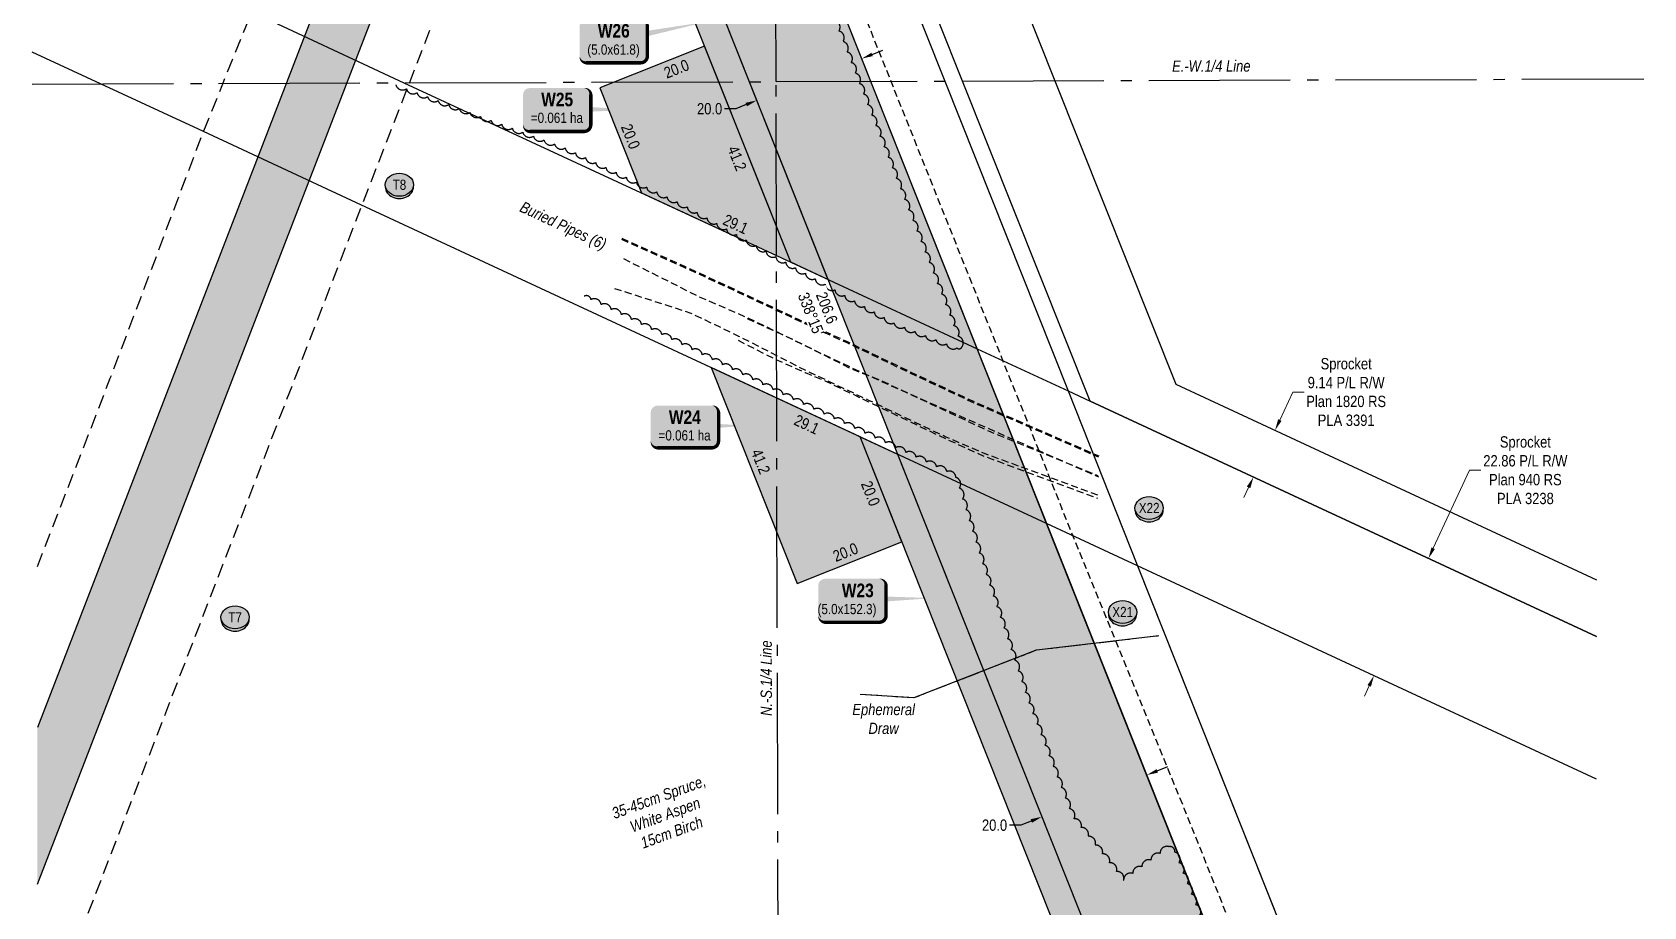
# Model space of a CAD drawing. Extents: x 507565 to 531726, y 6009554 to 6022365.
# Drawn here: x 507601 to 509027, y 6016165 to 6016939 of the extents above; entities that cross this region are included whole.
import ezdxf
from ezdxf.enums import TextEntityAlignment as Align

# ---------------------------------------------------------------- set-up
doc = ezdxf.new("R2010")
doc.units = 0
doc.header["$LTSCALE"] = 5
doc.header["$PDMODE"] = 34
doc.header["$PDSIZE"] = 0.03
for name, pattern in [('0', [1, 1, 0]), ('foc-ACCESSROAD', [3.75, 2.5, -1.25]), ('foc-QUARTERLINE', [33, 25, -3, 2, -3]), ('foc-TOPO-ephemeral', [6.25, 3.125, -0.625, 0.625, -0.625, 0.625, -0.625]), ('UG_PIPE', [1.875, 1.25, -0.625])]:
    doc.linetypes.add(name, pattern=pattern)
doc.layers.get('Defpoints').update_dxf_attribs({"color": 9})
for name, color, linetype in [('AS-PIPE-UG', 44, 'UG_PIPE'), ('AS-PIPE-UG-T', 44, 'Continuous'), ('F-RW', 190, 'Continuous'), ('F-WS', 190, 'foc-ACCESSROAD'), ('L-BD1', 253, 'Continuous'), ('L-QSEC', 8, 'foc-QUARTERLINE'), ('L-SECQ', 8, 'foc-QUARTERLINE'), ('P-BUFFER-H 100m', 191, 'Continuous'), ('P-CROSSINGS', 250, 'Continuous'), ('P-PROPOSED', 10, 'Continuous'), ('P-PROPOSED-H', 21, 'Continuous'), ('P-TEMP-BLOCKS', 250, 'Continuous'), ('P-TEMP-H', 41, 'Continuous'), ('P-TEMP_WORKSPACE', 46, 'Continuous'), ('P-TXT', 4, 'Continuous'), ('P-WORKAREA', 113, 'Continuous'), ('P-WORKAREA-H', 111, 'Continuous'), ('T-BUSH', 110, '0'), ('T-BUSH-T', 110, 'Continuous'), ('T-DRAW', 143, 'foc-TOPO-ephemeral'), ('T-WATER-T', 170, 'Continuous')]:
    doc.layers.add(name, color=color, linetype=linetype)
for name, color, linetype, lineweight in [('F-AR-T', 190, 'Continuous', 9), ('F-RW-T', 190, 'Continuous', 9), ('P-TEMP-T', 46, 'Continuous', 18)]:
    doc.layers.add(name, color=color, linetype=linetype, lineweight=lineweight)
doc.styles.add('80', font='ARIALN.TTF', dxfattribs={"height": 10})
doc.styles.add('80CG', font='ARIALN.TTF', dxfattribs={"height": 10})
doc.styles.add('80L', font='ARIALN.TTF', dxfattribs={"height": 10})
doc.styles.add('BOLD', font='ARIALNB.TTF')
doc.styles.add('Crossing', font='ARIALN.TTF', dxfattribs={"height": 10})
doc.styles.add('foc-LtypeFont', font='ARIALN.TTF', dxfattribs={"height": 7.35})
doc.styles.get("Standard").update_dxf_attribs({"font": 'ARIALN.TTF'})
doc.linetypes.add('foc-TOPO-flowdirection-NOLINE', pattern='A,0,[">",foc-LtypeFont,S=0.3,R=0,X=0,Y=-0.945],-20,[">",foc-LtypeFont,S=0.3,R=0,X=0,Y=-0.945],0', length=20)
doc.dimstyles.new('Compass 5 000', dxfattribs={"dimscale": 5, "dimtxt": 9, "dimasz": 2, "dimexe": 0.2, "dimexo": 0.0625, "dimgap": 0.5, "dimtad": 0, "dimtih": 1, "dimtoh": 1, "dimzin": 0, "dimdsep": 46, "dimtxsty": '80CG', "dimcen": 0.1, "dimse1": 1, "dimse2": 1, "dimclrd": 256, "dimclrt": 256, "dimaunit": 1, "dimadec": 4, "dimazin": 0, "dimtfac": 0.06, "dimtofl": 0, "dimtmove": 0, "dimatfit": 1, "dimfxl": 0.2, "dimtolj": 1, "dimtzin": 0, "dimlwd": -1, "dimarcsym": 0})

# ---------------------------------------------------------------- blocks, each defined once
blk = doc.blocks.new('*U450')
at = {"true_color": 0xff8aff}
h = blk.add_hatch(color=211, dxfattribs=at)
edge = h.paths.add_edge_path()
edge.add_line((-24, -20), (24, -20))
edge.add_arc((24, -14), 6, 270, 360)
edge.add_line((30, -14), (30, 12.5))
edge.add_arc((24, 12.5), 6, 0, 90)
edge.add_line((24, 18.5), (-24, 18.5))
edge.add_arc((-24, 12.5), 6, 90, 180)
edge.add_line((-30, 12.5), (-30, -14))
edge.add_arc((-24, -14), 6, 180, 270)
at = {"color": 250, "flags": 128}
blk.add_lwpolyline([(-24, -20, 3, 3, 0), (24, -20, 3, 3, 0.414214), (30, -14, 3, 3, 0), (30, 12.5, 3, 0, 0.414214), (24, 18.5, 0, 0, 0), (-24, 18.5, 0, 0, 0.414214), (-30, 12.5, 0, 0, 0), (-30, -14, 0, 3, 0.414214)], format="xyseb", close=True, dxfattribs=at)
at = {"flags": 128}
blk.add_lwpolyline([(71.6, 1.4, 0, 7.5, 0), (0, 0, 0, 0, 0)], format="xyseb", dxfattribs=at)
at = {"color": 250}
for tag, p, height, style in [('TEMP_AREA_W1_001', (-9.2, 2.2), 12, 'BOLD'), ('ENTER_TEXT_001', (-30.7, -12.8), 9, '80')]:
    blk.add_attdef(tag, p, '', height=height, dxfattribs=dict(at, style=style))
blk = doc.blocks.new('*U451')
at = {"true_color": 0xff8aff}
h = blk.add_hatch(color=211, dxfattribs=at)
edge = h.paths.add_edge_path()
edge.add_line((-24, -18.9), (24, -18.9))
edge.add_arc((24, -12.9), 6, 270, 360)
edge.add_line((30, -12.9), (30, 12.5))
edge.add_arc((24, 12.5), 6, 0, 90)
edge.add_line((24, 18.5), (-24, 18.5))
edge.add_arc((-24, 12.5), 6, 90, 180)
edge.add_line((-30, 12.5), (-30, -12.9))
edge.add_arc((-24, -12.9), 6, 180, 270)
at = {"color": 250, "flags": 128}
blk.add_lwpolyline([(-24, -18.9, 3, 3, 0), (24, -18.9, 3, 3, 0.414214), (30, -12.9, 3, 3, 0), (30, 12.5, 3, 0, 0.414214), (24, 18.5, 0, 0, 0), (-24, 18.5, 0, 0, 0.414214), (-30, 12.5, 0, 0, 0), (-30, -12.9, 0, 3, 0.414214)], format="xyseb", close=True, dxfattribs=at)
at = {"flags": 128}
blk.add_lwpolyline([(55.3, 0.9, 0, 7.5, 0), (0, 0, 0, 0, 0)], format="xyseb", dxfattribs=at)
at = {"color": 250}
for tag, p, height, style in [('TEMP_AREA_W1_001', (-9.2, 2.2), 12, 'BOLD'), ('ENTER_TEXT_001', (-30.7, -12.8), 9, '80')]:
    blk.add_attdef(tag, p, '', height=height, dxfattribs=dict(at, style=style))
blk = doc.blocks.new('*U452')
at = {"true_color": 0xff8aff}
h = blk.add_hatch(color=211, dxfattribs=at)
edge = h.paths.add_edge_path()
edge.add_line((-24, -20), (24, -20))
edge.add_arc((24, -14), 6, 270, 360)
edge.add_line((30, -14), (30, 12.5))
edge.add_arc((24, 12.5), 6, 0, 90)
edge.add_line((24, 18.5), (-24, 18.5))
edge.add_arc((-24, 12.5), 6, 90, 180)
edge.add_line((-30, 12.5), (-30, -14))
edge.add_arc((-24, -14), 6, 180, 270)
at = {"color": 250, "flags": 128}
blk.add_lwpolyline([(-24, -20, 3, 3, 0), (24, -20, 3, 3, 0.414214), (30, -14, 3, 3, 0), (30, 12.5, 3, 0, 0.414214), (24, 18.5, 0, 0, 0), (-24, 18.5, 0, 0, 0.414214), (-30, 12.5, 0, 0, 0), (-30, -14, 0, 3, 0.414214)], format="xyseb", close=True, dxfattribs=at)
at = {"flags": 128}
blk.add_lwpolyline([(66.5, -0.8, 0, 7.5, 0), (0, 0, 0, 0, 0)], format="xyseb", dxfattribs=at)
at = {"color": 250}
for tag, p, height, style in [('TEMP_AREA_W1_001', (-9.2, 2.2), 12, 'BOLD'), ('ENTER_TEXT_001', (-30.7, -12.8), 9, '80')]:
    blk.add_attdef(tag, p, '', height=height, dxfattribs=dict(at, style=style))
blk = doc.blocks.new('*U453')
at = {"true_color": 0xff8aff}
h = blk.add_hatch(color=211, dxfattribs=at)
edge = h.paths.add_edge_path()
edge.add_line((-24, -20), (24, -20))
edge.add_arc((24, -14), 6, 270, 360)
edge.add_line((30, -14), (30, 12.5))
edge.add_arc((24, 12.5), 6, 0, 90)
edge.add_line((24, 18.5), (-24, 18.5))
edge.add_arc((-24, 12.5), 6, 90, 180)
edge.add_line((-30, 12.5), (-30, -14))
edge.add_arc((-24, -14), 6, 180, 270)
at = {"color": 250, "flags": 128}
blk.add_lwpolyline([(-24, -20, 3, 3, 0), (24, -20, 3, 3, 0.414214), (30, -14, 3, 3, 0), (30, 12.5, 3, 0, 0.414214), (24, 18.5, 0, 0, 0), (-24, 18.5, 0, 0, 0.414214), (-30, 12.5, 0, 0, 0), (-30, -14, 0, 3, 0.414214)], format="xyseb", close=True, dxfattribs=at)
at = {"flags": 128}
blk.add_lwpolyline([(82.3, 16.3, 0, 7.5, 0), (0, 0, 0, 0, 0)], format="xyseb", dxfattribs=at)
at = {"color": 250}
for tag, p, height, style in [('TEMP_AREA_W1_001', (-9.2, 2.2), 12, 'BOLD'), ('ENTER_TEXT_001', (-30.7, -12.8), 9, '80')]:
    blk.add_attdef(tag, p, '', height=height, dxfattribs=dict(at, style=style))
blk = doc.blocks.new('*D193')
at = {"layer": 'Defpoints', "color": 0, "transparency": 16777216}
for p in [(508794.4, 6016492.9), (508836.3, 6016473.4), (508746.3, 6016389.3)]:
    blk.add_point(p, dxfattribs=at)
at = {"layer": 'F-RW-T', "transparency": 16777216}
for p, q in [((508840.5, 6016482.5), (508872.6, 6016551.5)), ((508872.6, 6016551.5), (508882.6, 6016551.5)), ((508783.9, 6016360.8), (508779.7, 6016351.7))]:
    blk.add_line(p, q, dxfattribs=at)
for points in [[(508839, 6016483.2), (508842, 6016481.8), (508836.3, 6016473.4)], [(508782.4, 6016361.5), (508785.4, 6016360.1), (508788.1, 6016369.8)]]:
    blk.add_solid(points, dxfattribs=at)
at = {"layer": 'F-RW-T', "transparency": 16777216, "insert": (508922.1, 6016551.5), "char_height": 10, "attachment_point": 5, "style": '80CG'}
blk.add_mtext('\\A1;Sprocket\\P22.86 P/L R/W\\PPlan 940 RS\\PPLA 3238', dxfattribs=at)
blk = doc.blocks.new('*D194')
at = {"layer": 'Defpoints', "color": 0, "transparency": 16777216}
for p in [(508689.1, 6016592.2), (508700.6, 6016586.9), (508669.8, 6016550.8)]:
    blk.add_point(p, dxfattribs=at)
at = {"layer": 'F-RW-T', "transparency": 16777216}
for p, q in [((508704.8, 6016595.9), (508716.3, 6016620.7)), ((508716.3, 6016620.7), (508726.3, 6016620.7)), ((508677.1, 6016536.4), (508672.9, 6016527.3))]:
    blk.add_line(p, q, dxfattribs=at)
for points in [[(508703.3, 6016596.6), (508706.3, 6016595.2), (508700.6, 6016586.9)], [(508675.6, 6016537.1), (508678.7, 6016535.7), (508681.4, 6016545.4)]]:
    blk.add_solid(points, dxfattribs=at)
at = {"layer": 'F-RW-T', "transparency": 16777216, "insert": (508763.5, 6016620.7), "char_height": 10, "attachment_point": 5, "style": '80CG'}
blk.add_mtext('\\A1;Sprocket\\P9.14 P/L R/W\\PPlan 1820 RS\\PPLA 3391', dxfattribs=at)
blk = doc.blocks.new('*D195')
at = {"layer": 'Defpoints', "color": 0, "transparency": 16777216}
for p in [(508135.7, 6017415.6), (507716.2, 6016755.6), (507859.1, 6016700.4)]:
    blk.add_point(p, dxfattribs=at)
at = {"layer": 'F-AR-T', "transparency": 16777216}
for p, q in [((507933.7, 6017493.7), (507923.7, 6017493.7)), ((507983.5, 6017474.5), (507933.7, 6017493.7)), ((508145, 6017412), (508154.3, 6017408.4))]:
    blk.add_line(p, q, dxfattribs=at)
for points in [[(507984.1, 6017476), (507982.9, 6017472.9), (507992.8, 6017470.9)], [(508145.6, 6017413.6), (508144.4, 6017410.5), (508135.7, 6017415.6)]]:
    blk.add_solid(points, dxfattribs=at)
at = {"layer": 'F-AR-T', "transparency": 16777216, "insert": (507895.7, 6017493.7), "char_height": 10, "attachment_point": 5, "style": '80CG'}
blk.add_mtext('\\A1;Sprocket\\P30.48 A/R\\PMSL 5715\\P(Expired)', dxfattribs=at)
blk = doc.blocks.new('xing2')
h = blk.add_hatch(color=50)
h.dxf.hatch_style = 1
edge = h.paths.add_edge_path()
edge.add_ellipse((0, 0), major_axis=(-12.5, 0), ratio=0.816297, start_angle=0, end_angle=360)
h = blk.add_hatch(color=250)
h.dxf.hatch_style = 1
edge = h.paths.add_edge_path()
edge.add_ellipse((0, -2), major_axis=(-12.5, 0), ratio=0.816297, start_angle=0, end_angle=180)
edge.add_line((12.5, -2), (12.5, 0))
edge.add_ellipse((0, 0), major_axis=(-12.5, 0), ratio=0.816297, start_angle=0, end_angle=180, ccw=False)
edge.add_line((-12.5, 0), (-12.5, -2))
at = {"color": 250}
blk.add_ellipse((0, 0), major_axis=(-12.5, 0), ratio=0.816297, dxfattribs=at)
blk.add_ellipse((0, -2), major_axis=(-12.5, 0), ratio=0.816297, start_param=0, end_param=3.141593, dxfattribs=at)
at = {"color": 250, "style": 'Crossing'}
blk.add_attdef('CROSSING', text='', height=9, dxfattribs=at).set_placement((0.1, 0), align=Align.MIDDLE_CENTER)
at = {"color": 250, "style": 'Crossing', "flags": 1}
for tag, p in [('OWNER', (0.1, -12.5)), ('DESCRIPTION', (0.1, -25.8)), ('LOCATION', (0.1, -39.3)), ('DWG_REF', (0.1, -52.8))]:
    blk.add_attdef(tag, text='', height=9, dxfattribs=at).set_placement(p, align=Align.MIDDLE_CENTER)
blk = doc.blocks.new('*D252')
at = {"layer": 'Defpoints', "color": 0, "transparency": 16777216}
for p in [(508334.7, 6016915.7), (508631.2, 6016170.9), (508538.3, 6016133.9)]:
    blk.add_point(p, dxfattribs=at)
at = {"layer": 'P-TXT', "transparency": 16777216}
for p, q in [((508344, 6016919.4), (508353.3, 6016923.1)), ((508223.3, 6016871.3), (508213.3, 6016871.3)), ((508232.6, 6016875), (508223.3, 6016871.3))]:
    blk.add_line(p, q, dxfattribs=at)
for points in [[(508343.4, 6016920.9), (508344.6, 6016917.9), (508334.7, 6016915.7)], [(508231.9, 6016876.6), (508233.2, 6016873.5), (508241.8, 6016878.7)]]:
    blk.add_solid(points, dxfattribs=at)
at = {"layer": 'P-TXT', "transparency": 16777216, "insert": (508200.1, 6016871.3), "char_height": 10, "attachment_point": 5, "style": '80CG'}
blk.add_mtext('\\A1;20.0', dxfattribs=at)
blk = doc.blocks.new('*D284')
at = {"layer": 'Defpoints', "color": 0, "transparency": 16777216}
for p in [(508582, 6016294.4), (508489.2, 6016257.4), (508494.1, 6016244.9)]:
    blk.add_point(p, dxfattribs=at)
at = {"layer": 'P-TXT', "transparency": 16777216}
for p, q in [((508596.3, 6016285.6), (508605.6, 6016289.3)), ((508475.6, 6016237.5), (508465.6, 6016237.5)), ((508484.8, 6016241.2), (508475.6, 6016237.5))]:
    blk.add_line(p, q, dxfattribs=at)
for points in [[(508595.7, 6016287.1), (508596.9, 6016284), (508587, 6016281.9)], [(508484.2, 6016242.8), (508485.5, 6016239.7), (508494.1, 6016244.9)]]:
    blk.add_solid(points, dxfattribs=at)
at = {"layer": 'P-TXT', "transparency": 16777216, "insert": (508452.3, 6016237.5), "char_height": 10, "attachment_point": 5, "style": '80CG'}
blk.add_mtext('\\A1;20.0', dxfattribs=at)
blk = doc.blocks.new('XING3')
h = blk.add_hatch(color=250)
h.dxf.hatch_style = 1
edge = h.paths.add_edge_path()
edge.add_ellipse((0, -2), major_axis=(-12.5, 0), ratio=0.816297, start_angle=0, end_angle=180)
edge.add_line((12.5, -2), (12.5, 0))
edge.add_ellipse((0, 0), major_axis=(-12.5, 0), ratio=0.816297, start_angle=0, end_angle=180, ccw=False)
edge.add_line((-12.5, 0), (-12.5, -2))
at = {"layer": 'P-BUFFER-H 100m'}
h = blk.add_hatch(color=256, dxfattribs=at)
h.dxf.hatch_style = 1
edge = h.paths.add_edge_path()
edge.add_ellipse((0, 0), major_axis=(-12.5, 0), ratio=0.816297, start_angle=0, end_angle=360)
at = {"color": 250}
blk.add_ellipse((0, 0), major_axis=(-12.5, 0), ratio=0.816297, dxfattribs=at)
blk.add_ellipse((0, -2), major_axis=(-12.5, 0), ratio=0.816297, start_param=0, end_param=3.141593, dxfattribs=at)
at = {"color": 250, "style": 'Crossing'}
blk.add_attdef('CROSSING', text='', height=9, dxfattribs=at).set_placement((0.1, 0), align=Align.MIDDLE_CENTER)
at = {"color": 250, "style": 'Crossing', "flags": 1}
for tag, p in [('OWNER', (0.1, -12.5)), ('DESCRIPTION', (0.1, -25.8)), ('LOCATION', (0.1, -39.3)), ('DWG_REF', (0.1, -52.8))]:
    blk.add_attdef(tag, text='', height=9, dxfattribs=at).set_placement(p, align=Align.MIDDLE_CENTER)

msp = doc.modelspace()

# ---------------------------------------------------------------- hatches: boundary and pattern name
at = {"layer": 'P-PROPOSED-H'}
h = msp.add_hatch(color=256, dxfattribs=at)
h.dxf.hatch_style = 1
h.paths.add_polyline_path([(508273.661, 6017069.004), (508273.231, 6017140.139), (508401.005, 6017470.492), (508307.788, 6017506.543), (508173.192, 6017158.554), (508173.733, 6017049.798), (508552.524, 6016098.242), (508524.604, 6016033.398), (508696.713, 6015601.016), (508669.879, 6015600.867), (508679.035, 6015577.865), (508801.706, 6015269.682), (508894.563, 6015306.652), (508777.214, 6015601.464), (508618.8, 6015999.44), (508660.695, 6016096.743)])
at = {"layer": 'P-TEMP-H'}
h = msp.add_hatch(color=256, dxfattribs=at)
h.dxf.hatch_style = 1
h.paths.add_polyline_path([(508271.894, 6016735.651), (508167.375, 6016998.212), (508190.589, 6017007.454), (508304.888, 6016720.326)])
h = msp.add_hatch(color=256, dxfattribs=at)
h.dxf.hatch_style = 1
h.paths.add_polyline_path([(508271.894, 6016735.651), (508195.672, 6016926.765), (508102.837, 6016889.74), (508139.896, 6016796.82)])
h = msp.add_hatch(color=256, dxfattribs=at)
h.dxf.hatch_style = 1
h.paths.add_polyline_path([(508201.492, 6016642.379), (508277.713, 6016451.265), (508370.372, 6016488.265), (508333.407, 6016581.124)])
h = msp.add_hatch(color=256, dxfattribs=at)
h.dxf.hatch_style = 1
h.paths.add_polyline_path([(508564.757, 6015864.96), (508497.562, 6016033.774), (508525.481, 6016098.617), (508333.407, 6016581.124), (508366.401, 6016565.8), (508552.524, 6016098.242), (508524.604, 6016033.398), (508591.593, 6015865.106)])
at = {"layer": 'P-WORKAREA-H'}
h = msp.add_hatch(color=256, dxfattribs=at)
h.dxf.hatch_style = 1
h.paths.add_polyline_path([(508140.577, 6017571.211), (508093.968, 6017589.237), (507605.221, 6016323.956), (507605.221, 6016185.268)])

# ---------------------------------------------------------------- linework, layer by layer
at = {"layer": 'AS-PIPE-UG', "flags": 128}
for points in [[(508986.812, 6015342.899), (508839.006, 6015710.784), (508749.076, 6015930.109), (508620.231, 6016252.364), (508517.131, 6016504.779), (508488.621, 6016576.639), (508448.331, 6016676.789), (508306.916, 6017029.884), (508295.911, 6017062.529), (508295.636, 6017088.819), (508303.561, 6017118.824), (508330.531, 6017190.199), (508440.424, 6017464.048)], [(508122.046, 6016755.964), (508177.441, 6016731.174), (508235.761, 6016704.184), (508278.576, 6016683.974), (508321.431, 6016664.484), (508377.131, 6016637.779), (508434.041, 6016611.204), (508544.071, 6016563.409)], [(508122.454, 6016756.877), (508177.855, 6016732.084), (508236.184, 6016705.09), (508278.996, 6016684.881), (508321.854, 6016665.39), (508377.559, 6016638.683), (508434.452, 6016612.116), (508544.469, 6016564.325)], [(508123.916, 6016738.734), (508189.826, 6016705.534), (508233.606, 6016686.574), (508283.231, 6016662.599), (508324.866, 6016641.649), (508352.106, 6016630.909), (508405.931, 6016605.514), (508446.801, 6016586.429), (508543.806, 6016546.921)], [(508115.996, 6016712.439), (508183.566, 6016690.589), (508225.731, 6016670.284), (508284.946, 6016639.999), (508340.721, 6016613.639), (508369.316, 6016600.029), (508409.326, 6016581.094), (508442.991, 6016566.619), (508544.5, 6016529.329)], [(508233.311, 6016685.694), (508266.996, 6016670.394), (508292.321, 6016658.034), (508325.036, 6016642.714), (508352.006, 6016630.164), (508544.314, 6016545.704)], [(508225.261, 6016666.494), (508256.486, 6016650.664), (508284.661, 6016637.944), (508303.591, 6016630.094), (508340.106, 6016612.429), (508368.941, 6016598.644), (508408.756, 6016579.519), (508442.961, 6016564.059), (508543.38, 6016526.794)]]:
    msp.add_lwpolyline(points, dxfattribs=at)
at = {"layer": 'F-RW'}
for points in [[(508964.19, 6015334.373), (508839.822, 6015646.782), (508834.985, 6015658.927), (508832.394, 6015665.443), (508820.078, 6015696.39), (508808.217, 6015726.168), (508800.979, 6015744.338), (508780.07, 6015796.861), (508759.472, 6015848.603), (508498.384, 6016504.497), (508436.87, 6016659.024), (508342.699, 6016895.583), (508273.661, 6017069.004), (508273.231, 6017140.139), (508401.005, 6017470.492)], [(508457.831, 6017448.515), (508334.22, 6017128.926), (508334.462, 6017081.021), (508408.213, 6016895.787), (508517.33, 6016621.65), (508578.86, 6016467.091), (508798.124, 6015916.274), (508818.005, 6015866.336), (508824.966, 6015848.844), (508838.578, 6015814.648), (508845.562, 6015797.102), (508874.821, 6015723.605), (508877.119, 6015717.835), (508878.491, 6015714.389), (508885.552, 6015696.638), (508893.296, 6015677.17), (508900.522, 6015659.021), (508906.397, 6015644.24), (508908.701, 6015638.474), (509020.794, 6015356.909)], [(508457.831, 6017448.515), (508334.22, 6017128.926), (508334.462, 6017081.021), (508408.213, 6016895.787), (508517.33, 6016621.65), (508578.86, 6016467.091), (508824.968, 6015848.848), (508845.564, 6015797.105), (508877.121, 6015717.839), (508885.55, 6015696.634), (508900.505, 6015659.004), (508908.684, 6015638.456), (509020.781, 6015356.904)], [(508984.963, 6016404.311), (508536.844, 6016612.589), (508423.886, 6016895.837), (508340.034, 6017106.111), (508470.553, 6017443.595)], [(508541.583, 6017416.124), (508421.852, 6017106.539), (508505.777, 6016896.094), (508612.825, 6016627.663), (508984.963, 6016454.701)], [(507648.714, 6017025.099), (507757.853, 6016974.408), (507790.518, 6016959.235), (507929.612, 6016894.244), (508259.276, 6016741.511), (508436.87, 6016659.024), (508517.33, 6016621.65), (508536.844, 6016612.589), (508984.963, 6016404.311)], [(508984.963, 6016278.343), (508578.86, 6016467.091), (508498.384, 6016504.497), (508259.564, 6016615.422), (507887.69, 6016788.147), (507747.617, 6016853.208), (507716.592, 6016867.617), (507661.116, 6016893.363), (507600.584, 6016921.479)]]:
    msp.add_lwpolyline(points, dxfattribs=at)
at = {"layer": 'F-WS', "flags": 128}
for points in [[(507605.221, 6016466.471), (507669.668, 6016632.866), (507752.254, 6016851.415), (507768.654, 6016891.91), (507795.157, 6016957.442), (507921.418, 6017286.435), (508045.739, 6017607.889)], [(508187.91, 6017552.906), (508063.273, 6017230.635), (507933.701, 6016892.449), (507892.327, 6016786.354), (507605.221, 6016043.862)]]:
    msp.add_lwpolyline(points, dxfattribs=at)
at = {"layer": 'L-QSEC', "flags": 128}
for points in [[(508258.921, 6016895.321), (508257.477, 6017526.001)], [(507600.584, 6016893.211), (508258.921, 6016895.321)], [(508258.921, 6016895.321), (509026.898, 6016897.782)], [(508262.296, 6015422.22), (508258.921, 6016895.321)]]:
    msp.add_lwpolyline(points, dxfattribs=at)
at = {"layer": 'P-PROPOSED', "flags": 128}
for points in [[(508307.788, 6017506.543), (508173.192, 6017158.554), (508173.733, 6017049.798), (508552.524, 6016098.242), (508524.604, 6016033.398), (508696.713, 6015601.016), (508669.879, 6015600.867), (508679.035, 6015577.865), (508801.706, 6015269.682)], [(508894.563, 6015306.652), (508777.214, 6015601.464), (508618.8, 6015999.44), (508660.695, 6016096.743), (508273.661, 6017069.004), (508273.231, 6017140.139), (508401.005, 6017470.492)]]:
    msp.add_lwpolyline(points, dxfattribs=at)
at = {"layer": 'P-TEMP_WORKSPACE', "flags": 128}
for points in [[(508271.894, 6016735.651), (508167.375, 6016998.212), (508190.589, 6017007.454), (508304.888, 6016720.326)], [(508271.894, 6016735.651), (508195.672, 6016926.765), (508102.837, 6016889.74), (508139.896, 6016796.82)], [(508201.492, 6016642.379), (508277.713, 6016451.265), (508370.372, 6016488.265), (508333.407, 6016581.124)], [(508564.757, 6015864.96), (508497.562, 6016033.774), (508525.481, 6016098.617), (508333.407, 6016581.124), (508366.401, 6016565.8), (508552.524, 6016098.242), (508524.604, 6016033.398), (508591.593, 6015865.106)]]:
    msp.add_lwpolyline(points, close=True, dxfattribs=at)
at = {"layer": 'P-WORKAREA'}
for points in [[(508093.968, 6017589.237), (507605.221, 6016323.956)], [(507605.221, 6016185.268), (508140.577, 6017571.211)]]:
    msp.add_lwpolyline(points, dxfattribs=at)
at = {"layer": 'T-BUSH', "flags": 128}
for points in [[(507922.424, 6016892.509, 0.52056705), (507931.789, 6016889.016, 0.52056705), (507941.153, 6016885.523, 0.52056705), (507950.517, 6016882.03, 0.52056705), (507959.882, 6016878.538, 0.52056705), (507969.246, 6016875.045, 0.52056705), (507978.611, 6016871.552, 0.52056705), (507987.975, 6016868.06, 0.52056705), (507997.34, 6016864.567, 0.52056705), (508006.704, 6016861.074, 0.52056705), (508016.069, 6016857.581, 0.52056705), (508025.433, 6016854.089, 0.52056705), (508034.798, 6016850.596, 0.52056705), (508044.162, 6016847.103, 0.52056705), (508053.527, 6016843.611, 0.52056705), (508062.891, 6016840.118, 0.52056705), (508072.256, 6016836.625, 0.52056705), (508081.329, 6016832.45, 0.52056705), (508090.332, 6016828.11, 0.52056705), (508099.335, 6016823.77, 0.52056705), (508108.339, 6016819.43, 0.52056705), (508117.342, 6016815.09, 0.52056705), (508126.345, 6016810.749, 0.52056705), (508135.348, 6016806.409, 0.52056705), (508144.351, 6016802.069, 0.52056705), (508153.354, 6016797.729, 0.52056705), (508162.357, 6016793.389, 0.52056705), (508171.36, 6016789.049, 0.52056705), (508180.297, 6016784.581, 0.52056705), (508189.011, 6016779.686, 0.52056705), (508197.724, 6016774.791, 0.52056705), (508206.438, 6016769.895, 0.52056705), (508215.152, 6016765, 0.52056705), (508223.866, 6016760.105, 0.52056705), (508232.58, 6016755.21, 0.52056705), (508241.293, 6016750.315, 0.52056705), (508250.007, 6016745.42, 0.52056705), (508258.721, 6016740.525, 0.52056705), (508267.435, 6016735.629, 0.52056705), (508276.149, 6016730.734, 0.52056705), (508284.862, 6016725.839, 0.52056705), (508293.576, 6016720.944, 0.52056705), (508302.29, 6016716.049, 0.52056705), (508311.004, 6016711.154, 0.52056705), (508319.718, 6016706.259, 0.52056705), (508328.431, 6016701.363, 0.52056705), (508337.145, 6016696.468, 0.52056705), (508345.859, 6016691.573, 0.52056705), (508354.573, 6016686.678, 0.52056705), (508363.287, 6016681.783, 0.52056705), (508372.574, 6016678.092, 0.52056705), (508381.866, 6016674.411, 0.52056705), (508391.158, 6016670.731, 0.52056705), (508400.451, 6016667.05, 0.52056705), (508409.743, 6016663.369, 0.52056705), (508419.035, 6016659.688, 0.52056705), (508423.554, 6016660.805, 0.52056705), (508419.921, 6016670.116, 0.52056705), (508416.288, 6016679.427, 0.52056705), (508412.654, 6016688.738, 0.52056705), (508409.021, 6016698.049, 0.52056705), (508405.388, 6016707.36, 0.52056705), (508401.755, 6016716.671, 0.52056705), (508398.122, 6016725.981, 0.52056705), (508394.488, 6016735.292, 0.52056705), (508390.855, 6016744.603, 0.52056705), (508387.222, 6016753.914, 0.52056705), (508383.589, 6016763.225, 0.52056705), (508379.955, 6016772.536, 0.52056705), (508376.322, 6016781.847, 0.52056705), (508372.689, 6016791.158, 0.52056705), (508369.056, 6016800.468, 0.52056705), (508365.423, 6016809.779, 0.52056705), (508361.789, 6016819.09, 0.52056705), (508358.156, 6016828.401, 0.52056705), (508354.523, 6016837.712, 0.52056705), (508350.89, 6016847.023, 0.52056705), (508347.257, 6016856.334, 0.52056705), (508343.623, 6016865.645, 0.52056705), (508339.99, 6016874.955, 0.52056705), (508336.357, 6016884.266, 0.52056705), (508332.724, 6016893.577, 0.52056705), (508329.09, 6016902.888, 0.52056705), (508325.457, 6016912.199, 0.52056705), (508321.824, 6016921.51, 0.52056705), (508318.191, 6016930.821, 0.52056705), (508314.558, 6016940.132, 0.52056705), (508310.924, 6016949.442, 0.52056705), (508307.291, 6016958.753, 0.52056705), (508303.658, 6016968.064, 0.52056705), (508300.025, 6016977.375, 0.52056705), (508296.392, 6016986.686, 0.52056705), (508292.758, 6016995.997, 0.52056705), (508289.125, 6017005.308, 0.52056705), (508286.329, 6017014.875, 0.52056705), (508284.122, 6017024.623, 0.52056705), (508281.914, 6017034.371, 0.52056705), (508279.706, 6017044.118, 0.52056705), (508277.499, 6017053.866, 0.52056705), (508275.291, 6017063.614, 0.52056705), (508273.083, 6017073.362, 0.52056705), (508271.767, 6017083.172, 0.52056705), (508272.591, 6017093.133, 0.52056705), (508273.414, 6017103.093, 0.52056705), (508274.237, 6017113.054, 0.52056705), (508275.06, 6017123.015, 0.52056705), (508275.884, 6017132.975, 0.52056705), (508276.707, 6017142.936, 0.52056705), (508278.962, 6017152.615, 0.52056705), (508281.971, 6017162.146, 0.52056705), (508284.98, 6017171.677, 0.52056705), (508287.989, 6017181.208, 0.52056705), (508290.999, 6017190.739, 0.52056705), (508294.418, 6017200.126, 0.52056705), (508298.015, 6017209.451, 0.52056705), (508301.613, 6017218.775, 0.52056705), (508305.211, 6017228.1, 0.52056705), (508308.808, 6017237.425, 0.52056705), (508312.406, 6017246.749, 0.52056705), (508316.003, 6017256.074, 0.52056705), (508319.601, 6017265.399, 0.52056705), (508323.198, 6017274.724, 0.52056705), (508326.796, 6017284.048, 0.52056705), (508330.394, 6017293.373, 0.52056705), (508333.991, 6017302.698, 0.52056705), (508337.589, 6017312.022, 0.52056705), (508341.186, 6017321.347, 0.52056705), (508344.784, 6017330.672, 0.52056705), (508348.381, 6017339.997, 0.52056705), (508351.979, 6017349.321, 0.52056705), (508355.577, 6017358.646, 0.52056705), (508359.174, 6017367.971, 0.52056705), (508362.772, 6017377.295, 0.52056705), (508366.369, 6017386.62, 0.52056705), (508369.967, 6017395.945, 0.52056705), (508373.564, 6017405.269, 0.52056705), (508377.162, 6017414.594, 0.52056705), (508380.76, 6017423.919, 0.52056705), (508384.357, 6017433.244, 0.52056705), (508387.955, 6017442.568, 0.52056705), (508391.552, 6017451.893, 0.52056705), (508395.15, 6017461.218, 0.52056705), (508398.747, 6017470.542, 0.52056705), (508402.028, 6017479.045, 0.52056705)], [(508359.431, 6015864.818, 0.52056705), (508369.395, 6015864.036, 0.52056705), (508379.359, 6015863.254, 0.52056705), (508389.323, 6015862.472, 0.52056705), (508399.287, 6015861.69, 0.52056705), (508409.251, 6015860.907, 0.52056705), (508419.215, 6015860.125, 0.52056705), (508429.179, 6015859.343, 0.52056705), (508439.143, 6015858.561, 0.52056705), (508449.107, 6015857.778, 0.52056705), (508459.071, 6015856.996, 0.52056705), (508469.035, 6015856.214, 0.52056705), (508478.999, 6015855.432, 0.52056705), (508488.963, 6015854.649, 0.52056705), (508498.927, 6015853.867, 0.52056705), (508508.89, 6015853.085, 0.52056705), (508518.854, 6015852.303, 0.52056705), (508528.818, 6015851.52, 0.52056705), (508538.782, 6015850.738, 0.52056705), (508548.746, 6015849.956, 0.52056705), (508558.71, 6015849.174, 0.52056705), (508568.674, 6015848.391, 0.52056705), (508578.638, 6015847.609, 0.52056705), (508588.602, 6015846.827, 0.52056705), (508598.515, 6015845.643, 0.52056705), (508608.36, 6015843.916, 0.52056705), (508618.204, 6015842.189, 0.52056705), (508628.048, 6015840.463, 0.52056705), (508637.893, 6015838.736, 0.52056705), (508647.737, 6015837.009, 0.52056705), (508657.581, 6015835.282, 0.52056705), (508667.426, 6015833.555, 0.52056705), (508677.27, 6015831.829, 0.52056705), (508687.114, 6015830.102, 0.52056705), (508696.959, 6015828.375, 0.52056705), (508706.803, 6015826.648, 0.52056705), (508716.647, 6015824.922, 0.52056705), (508726.492, 6015823.195, 0.52056705), (508736.336, 6015821.468, 0.52056705), (508746.18, 6015819.741, 0.52056705), (508754.474, 6015819.441, 0.52056705), (508751.934, 6015829.107, 0.52056705), (508749.393, 6015838.773, 0.52056705), (508746.853, 6015848.44, 0.52056705), (508744.312, 6015858.106, 0.52056705), (508741.771, 6015867.772, 0.52056705), (508739.231, 6015877.439, 0.52056705), (508736.69, 6015887.105, 0.52056705), (508734.149, 6015896.771, 0.52056705), (508731.609, 6015906.438, 0.52056705), (508729.068, 6015916.104, 0.52056705), (508726.11, 6015925.633, 0.52056705), (508722.423, 6015934.923, 0.52056705), (508718.736, 6015944.213, 0.52056705), (508715.049, 6015953.502, 0.52056705), (508711.362, 6015962.792, 0.52056705), (508707.675, 6015972.082, 0.52056705), (508703.988, 6015981.371, 0.52056705), (508700.301, 6015990.661, 0.52056705), (508696.614, 6015999.951, 0.52056705), (508692.927, 6016009.24, 0.52056705), (508689.24, 6016018.53, 0.52056705), (508685.553, 6016027.82, 0.52056705), (508681.866, 6016037.109, 0.52056705), (508678.179, 6016046.399, 0.52056705), (508674.492, 6016055.689, 0.52056705), (508670.804, 6016064.978, 0.52056705), (508667.117, 6016074.268, 0.52056705), (508663.43, 6016083.558, 0.52056705), (508659.743, 6016092.848, 0.52056705), (508656.056, 6016102.137, 0.52056705), (508652.369, 6016111.427, 0.52056705), (508648.682, 6016120.717, 0.52056705), (508644.995, 6016130.006, 0.52056705), (508641.308, 6016139.296, 0.52056705), (508637.621, 6016148.586, 0.52056705), (508633.934, 6016157.875, 0.52056705), (508630.247, 6016167.165, 0.52056705), (508626.56, 6016176.455, 0.52056705), (508622.873, 6016185.744, 0.52056705), (508619.186, 6016195.034, 0.52056705), (508615.499, 6016204.324, 0.52056705), (508611.812, 6016213.613, 0.52056705), (508606.86, 6016218.506, 0.52056705), (508598.802, 6016212.593, 0.52056705), (508590.744, 6016206.68, 0.52056705), (508582.686, 6016200.768, 0.52056705), (508574.628, 6016194.855, 0.52056705), (508566.57, 6016188.942, 0.52056705), (508560.283, 6016196.54, 0.52056705), (508554.021, 6016204.33, 0.52056705), (508547.759, 6016212.12, 0.52056705), (508541.497, 6016219.91, 0.52056705), (508535.235, 6016227.699, 0.52056705), (508528.973, 6016235.489, 0.52056705), (508522.711, 6016243.279, 0.52056705), (508518.452, 6016252.22, 0.52056705), (508514.872, 6016261.552, 0.52056705), (508511.293, 6016270.883, 0.52056705), (508507.713, 6016280.215, 0.52056705), (508504.134, 6016289.547, 0.52056705), (508500.554, 6016298.878, 0.52056705), (508496.975, 6016308.21, 0.52056705), (508493.395, 6016317.542, 0.52056705), (508489.815, 6016326.873, 0.52056705), (508486.236, 6016336.205, 0.52056705), (508482.733, 6016345.564, 0.52056705), (508479.573, 6016355.046, 0.52056705), (508476.413, 6016364.528, 0.52056705), (508473.254, 6016374.01, 0.52056705), (508470.094, 6016383.492, 0.52056705), (508466.934, 6016392.974, 0.52056705), (508463.775, 6016402.456, 0.52056705), (508460.615, 6016411.938, 0.52056705), (508457.455, 6016421.42, 0.52056705), (508454.296, 6016430.902, 0.52056705), (508451.136, 6016440.384, 0.52056705), (508447.976, 6016449.866, 0.52056705), (508444.817, 6016459.348, 0.52056705), (508441.709, 6016468.847, 0.52056705), (508438.757, 6016478.396, 0.52056705), (508435.804, 6016487.944, 0.52056705), (508432.851, 6016497.493, 0.52056705), (508429.899, 6016507.041, 0.52056705), (508426.946, 6016516.59, 0.52056705), (508423.993, 6016526.138, 0.52056705), (508421.041, 6016535.687, 0.52056705), (508418.088, 6016545.235, 0.52056705), (508410.069, 6016550.373, 0.52056705), (508401.018, 6016554.612, 0.52056705), (508391.967, 6016558.851, 0.52056705), (508382.915, 6016563.089, 0.52056705), (508373.864, 6016567.328, 0.52056705), (508364.813, 6016571.567, 0.52056705), (508355.762, 6016575.806, 0.52056705), (508346.71, 6016580.045, 0.52056705), (508337.659, 6016584.283, 0.52056705), (508328.608, 6016588.522, 0.52056705), (508319.557, 6016592.761, 0.52056705), (508310.505, 6016597, 0.52056705), (508301.454, 6016601.239, 0.52056705), (508292.403, 6016605.478, 0.52056705), (508283.352, 6016609.716, 0.52056705), (508274.3, 6016613.955, 0.52056705), (508265.274, 6016618.246, 0.52056705), (508256.319, 6016622.684, 0.52056705), (508247.364, 6016627.122, 0.52056705), (508238.408, 6016631.56, 0.52056705), (508229.453, 6016635.998, 0.52056705), (508220.498, 6016640.437, 0.52056705), (508211.543, 6016644.875, 0.52056705), (508202.588, 6016649.313, 0.52056705), (508193.633, 6016653.751, 0.52056705), (508184.677, 6016658.189, 0.52056705), (508175.722, 6016662.627, 0.52056705), (508166.767, 6016667.066, 0.52056705), (508157.812, 6016671.504, 0.52056705), (508148.857, 6016675.942, 0.52056705), (508139.901, 6016680.38, 0.52056705), (508130.946, 6016684.818, 0.52056705), (508121.991, 6016689.256, 0.52056705), (508113.036, 6016693.695, 0.52056705), (508104.081, 6016698.133, 0.52056705), (508095.126, 6016702.571, 0.52056705), (508089.18, 6016705.518, 0.52056705)]]:
    msp.add_lwpolyline(points, format="xyb", dxfattribs=at)
at = {"layer": 'T-DRAW', "flags": 128}
msp.add_lwpolyline([(508333.418, 6016353.434), (508381.111, 6016350.397), (508489.5, 6016392.538), (508597.572, 6016405.268)], dxfattribs=at)
at = {"layer": 'T-DRAW', "linetype": 'foc-TOPO-flowdirection-NOLINE', "flags": 128}
msp.add_lwpolyline([(508333.418, 6016353.434), (508381.111, 6016350.397), (508489.5, 6016392.538), (508597.572, 6016405.268)], dxfattribs=at)

# ---------------------------------------------------------------- block references
at = {"layer": 'P-CROSSINGS', "xscale": 0.9994630399999951, "yscale": 0.9994630399999951, "zscale": 0.9994630399999951}
for name, p, values in [('XING3', (507925.503, 6016804.119), {'CROSSING': 'T8'}), ('xing2', (508589.05, 6016518.124), {'CROSSING': 'X22'}), ('xing2', (508565.617, 6016426.111), {'CROSSING': 'X21'}), ('XING3', (507780.089, 6016421.426), {'CROSSING': 'T7'})]:
    msp.add_blockref(name, p, dxfattribs=at).add_auto_attribs(values)
at = {"layer": 'P-TEMP-BLOCKS'}
ref = msp.add_blockref('*U453', (508115.055, 6016931.959), dxfattribs=dict(at, xscale=0.9994630399999951, yscale=0.9994630399999951, zscale=0.9994630399999951))
ref.add_attrib('TEMP_AREA_W1_001', 'W26', (508101.151, 6016934.305), dxfattribs={"layer": '0', "color": 250, "height": 11.9936, "style": 'BOLD'})
ref.add_attrib('ENTER_TEXT_001', '(5.0x61.8)', (508091.862, 6016919.189), dxfattribs={"layer": '0', "color": 250, "height": 8.9952, "style": '80'})
ref = msp.add_blockref('*U452', (508065.002, 6016871.197), dxfattribs=dict(at, xscale=0.9994630399999951, yscale=0.9994630399999951, zscale=0.9994630399999951))
ref.add_attrib('TEMP_AREA_W1_001', 'W25', (508051.066, 6016873.542), dxfattribs={"layer": '0', "color": 250, "height": 11.9936, "style": 'BOLD'})
ref.add_attrib('ENTER_TEXT_001', '=0.061 ha', (508041.88, 6016858.85), dxfattribs={"layer": '0', "color": 250, "height": 8.9952, "style": '80'})
ref = msp.add_blockref('*U451', (508178.026, 6016590.241), dxfattribs=dict(at, xscale=0.9994630399999951, yscale=0.9994630399999951, zscale=0.9994630399999951))
ref.add_attrib('TEMP_AREA_W1_001', 'W24', (508164.041, 6016592.484), dxfattribs={"layer": '0', "color": 250, "height": 11.9936, "style": 'BOLD'})
ref.add_attrib('ENTER_TEXT_001', '=0.061 ha', (508154.904, 6016577.895), dxfattribs={"layer": '0', "color": 250, "height": 8.9952, "style": '80'})
at = {"layer": 'P-TEMP-BLOCKS', "xscale": 0.9994630399999951, "yscale": 0.9994630399999951, "zscale": 0.9994630399999951}
msp.add_blockref('*U450', (508326.32, 6016437.031), dxfattribs=at).add_auto_attribs({'TEMP_AREA_W1_001': 'W23', 'ENTER_TEXT_001': '(5.0x152.3)'})

# ---------------------------------------------------------------- texts
at = {"layer": 'AS-PIPE-UG-T', "insert": (508035.181, 6016789.98), "char_height": 9.99463, "attachment_point": 1, "rotation": 335.086406, "style": '80L'}
msp.add_mtext_dynamic_manual_height_columns('\\pi0.32072;{\\fArial Narrow|b0|i1|c0|p34;Buried Pipes (6)}', width=81.5734, gutter_width=50, heights=[0], dxfattribs=at)
at = {"layer": 'L-SECQ', "char_height": 9.99461, "attachment_point": 1, "style": '80L'}
for s, width, insert, rotation in [('\\pi0.34467;{\\fArial Narrow|b0|i1|c0|p34;E.-W.1/4 Line}', 69.2199, (508609.113, 6016913.986), 0.181994), ('\\pi0.34399;{\\fArial Narrow|b0|i1|c0|p34;N.-S.1/4 Line}', 66.67557, (508245.309, 6016333.846), 90.151928)]:
    msp.add_mtext_dynamic_manual_height_columns(s, width=width, gutter_width=49.974, heights=[0], dxfattribs=dict(at, insert=insert, rotation=rotation))
at = {"layer": 'P-TEMP-T', "style": '80L'}
for s, rotation, p in [('20.0', 21.7434, (508170.774, 6016906.612)), ('20.0', 291.7434, (508130.186, 6016846.797)), ('41.2', 291.7434, (508224.5, 6016827.505)), ('29.1', 335.1365, (508223.184, 6016769.247)), ('29.1', 335.0924, (508286.089, 6016592.076)), ('41.2', 291.7434, (508245.4, 6016559.264)), ('20.0', 291.7062, (508342.603, 6016530.998)), ('20.0', 21.7677, (508320.336, 6016479.047))]:
    msp.add_text(s, height=9.9946, rotation=rotation, dxfattribs=at).set_placement(p, align=Align.MIDDLE)
at = {"layer": 'T-BUSH-T', "insert": (508112.033, 6016252.121), "char_height": 9.99471, "attachment_point": 1, "rotation": 20, "style": '80L'}
msp.add_mtext_dynamic_manual_height_columns('\\pi0.38672;{\\fArial Narrow|b0|i1|c0|p34;35-45cm Spruce, \\P\\pi11.486;White Aspen\\P\\pi15.447;15cm Birch}', width=86.17848, gutter_width=50.001, heights=[0], dxfattribs=at)
at = {"layer": 'T-WATER-T', "insert": (508322.662, 6016344.867), "char_height": 10, "attachment_point": 1, "style": '80L'}
msp.add_mtext_dynamic_manual_height_columns('\\pi3.7845;{\\fArial Narrow|b0|i1|c0|p34;Ephemeral \\P\\pi18.051;Draw}', width=62.89639, gutter_width=50.027, heights=[0], dxfattribs=at)

# ---------------------------------------------------------------- dimensions: what is measured, and where the dimension line sits
at = {"layer": 'F-AR-T'}
dim = msp.add_linear_dim(base=(508135.653, 6017415.626), p1=(507716.225, 6016755.604), p2=(507859.077, 6016700.367), angle=338.85957, text='Sprocket\\P30.48 A/R\\PMSL 5715\\P(Expired)', dimstyle='Compass 5 000', dxfattribs=at)
dim.commit()
dim.dimension.update_dxf_attribs({"geometry": '*D195', "text_midpoint": (507895.716, 6017493.732), "dimtype": 161})
at = {"layer": 'F-RW-T'}
for base, p1, p2, angle, text, picture, middle in [((508700.616, 6016586.859), (508669.808, 6016550.79), (508689.067, 6016592.227), 65.072067, 'Sprocket\\P9.14 P/L R/W\\PPlan 1820 RS\\PPLA 3391', '*D194', (508763.452, 6016620.7)), ((508836.278, 6016473.417), (508746.271, 6016389.282), (508794.418, 6016492.873), 65.071784, 'Sprocket\\P22.86 P/L R/W\\PPlan 940 RS\\PPLA 3238', '*D193', (508922.105, 6016551.49))]:
    dim = msp.add_linear_dim(base=base, p1=p1, p2=p2, angle=angle, text=text, dimstyle='Compass 5 000', dxfattribs=at)
    dim.commit()
    dim.dimension.update_dxf_attribs({"geometry": picture, "text_midpoint": middle, "dimtype": 161})
at = {"layer": 'P-TXT', "color": 5}
dim = msp.add_linear_dim(base=(508494.133, 6016244.924), p1=(508582.032, 6016294.351), p2=(508489.173, 6016257.386), angle=201.706272, text='20.0', dimstyle='Compass 5 000', dxfattribs=at)
dim.commit()
dim.dimension.update_dxf_attribs({"geometry": '*D284', "text_midpoint": (508452.346, 6016237.527), "dimtype": 161})

# ---------------------------------------------------------------- next in the draw order: texts
at = {"layer": 'L-BD1', "color": 6, "insert": (508308.519, 6016697.042), "char_height": 9.99459, "width": 35.33968, "attachment_point": 2, "rotation": 291.706272, "line_spacing_factor": 0.9, "bg_fill": 3, "box_fill_scale": 1.15, "bg_fill_color": 256, "bg_fill_true_color": 256, "bg_fill_transparency": 0}
msp.add_mtext("206.6 338%%D15'", dxfattribs=at)

# ---------------------------------------------------------------- next in the draw order: dimensions: what is measured, and where the dimension line sits
at = {"layer": 'P-TXT', "color": 5}
dim = msp.add_linear_dim(base=(508334.703, 6016915.701), p1=(508538.314, 6016133.94), p2=(508631.172, 6016170.902), angle=21.705179, text='20.0', dimstyle='Compass 5 000', dxfattribs=at)
dim.commit()
dim.dimension.update_dxf_attribs({"geometry": '*D252', "text_midpoint": (508200.056, 6016871.341), "dimtype": 161})

doc.saveas('drawing.dxf')
